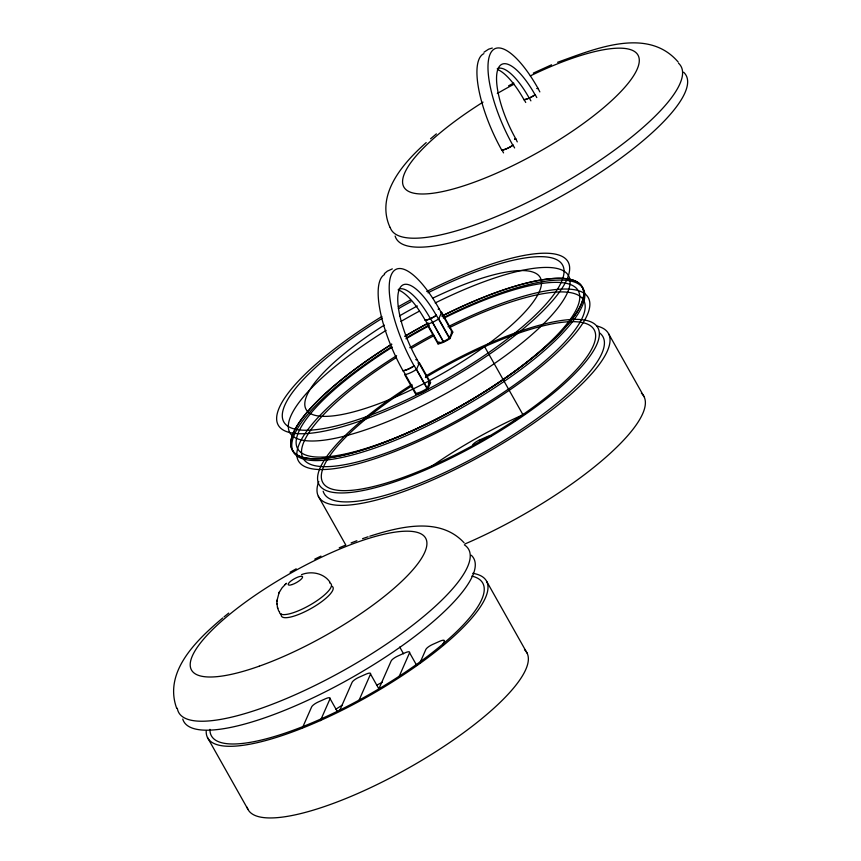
<?xml version="1.0" encoding="UTF-8"?>
<svg xmlns="http://www.w3.org/2000/svg" width="861" height="861" viewBox="0 0 861 861"><rect width="100%" height="100%" fill="white"/><g stroke="black" fill="none" stroke-linecap="round" stroke-linejoin="round"><path stroke-width="1.29" d="M276.941 601.226L276.984 604.088M276.984 600.601L279.104 592.626M276.919 601.635L277.005 600.203M414.227 365.699L414.13 365.925A10.666 2.831 -29.4 0 1 403.066 370.854L403.163 370.639A10.203 2.712 -29.4 0 0 414.227 365.699L427.024 388.408A10.203 2.712 -29.4 0 1 415.96 393.348L403.163 370.639M398.083 289.834A57.579 18.533 66 0 1 425.269 320.357L425.334 320.206A10.364 2.755 -29.4 0 0 436.398 315.277L449.302 338.179A10.364 2.755 -29.4 0 1 438.238 343.108L425.334 320.206M513.005 145.111L512.908 145.337A10.666 2.831 -29.4 0 1 501.845 150.266L501.941 150.051A10.203 2.712 -29.4 0 0 513.005 145.111L514.609 147.952M497.464 69.472A57.579 18.533 66 0 1 524.048 99.768L524.112 99.618A10.364 2.755 -29.4 0 0 535.176 94.688L536.79 97.551M427.024 388.408L429.693 382.338L416.993 359.414A57.579 18.533 66 0 1 399.407 289.048A57.579 18.533 66 0 1 436.333 315.427L436.398 315.277M449.302 338.179L452.036 331.959L439.196 308.905A74.638 24.022 66 0 0 391.335 274.724A74.638 24.022 66 0 0 414.13 365.925M517.278 141.882L515.771 138.815A57.579 18.533 66 0 1 498.196 68.46A57.579 18.533 66 0 1 535.111 94.828L535.176 94.688M539.847 91.901L537.985 88.317A74.638 24.022 66 0 0 490.124 54.135A74.638 24.022 66 0 0 512.908 145.337M419.404 362.825L430.575 382.639L427.713 389.161A10.945 2.906 -29.4 0 1 415.841 394.446L404.67 374.632A10.945 2.906 -29.4 0 0 416.541 369.337L419.404 362.825A10.945 2.906 -29.4 0 0 417.94 363.094M441.628 312.295L452.789 332.109L449.926 338.621A10.945 2.906 -29.4 0 1 438.055 343.916L426.895 324.102A10.945 2.906 -29.4 0 0 438.766 318.807L441.628 312.295A10.945 2.906 -29.4 0 0 440.531 312.478M438.055 343.916L439.013 341.742M302.502 727.674L311.639 706.903A6.393 1.7 -29.4 0 1 318.247 701.984L325.619 698.702A6.393 1.7 -29.4 0 1 330.086 698.68L337.264 711.423M320.41 720.668L330.086 698.68M339.697 710.529L352.106 682.31A6.393 1.7 -29.4 0 1 358.714 677.403L366.086 674.109A6.393 1.7 -29.4 0 1 370.542 674.088L379.034 689.155M359.22 699.853L370.542 674.088M378.732 689.187L391.142 660.979A6.393 1.7 -29.4 0 1 397.75 656.071L405.122 652.778A6.393 1.7 -29.4 0 1 409.578 652.756L416.767 665.51M398.794 677.284L409.578 652.756M419.942 662.916L425.872 649.42A6.393 1.7 -29.4 0 1 432.48 644.512L439.863 641.219A6.393 1.7 -29.4 0 1 444.319 641.197L442.694 644.878M279.341 592.142L282.128 587.751L286.476 583.274M278.91 593.046L279.534 591.744M384.318 273.69L387.385 271.118L392.325 268.88M426.206 142.592C403.292 162.858 375.202 194.543 389.958 227.261M285.109 584.522L286.035 583.672M430.543 138.804L436.387 133.875M222.741 617.972C197.373 639.422 163.127 671.386 176.688 708.291M224.032 616.885L228.703 613.097M483.947 52.252L488.553 49.217L492.309 48.033M290.071 572.231L296.216 568.82M508.571 85.82L513.716 83.043M314.76 559.133L320.938 556.12M533.293 73.11L551.589 64.801M472.571 445.094A6.393 1.7 -29.4 0 1 479.179 440.186L486.551 436.893A6.393 1.7 -29.4 0 1 491.018 436.15M339.234 547.8L345.207 545.304M557.562 62.293C593.896 49.368 647.461 26.034 678.177 62.046M351.094 542.936L356.874 540.73M362.546 538.674L368.088 536.78M301.533 574.642C311.338 570.725 323.865 573.135 329.989 582.197M369.789 536.209C399.526 526.814 439.756 516.363 464.079 542.774M529.278 97.993L530.893 100.855M524.112 99.618L525.727 102.481M608.716 333.95L644.039 396.652M501.941 150.051L503.545 152.881M484.625 346.692L522.971 414.765M438.766 318.807L449.926 338.621M430.489 318.592L443.393 341.494M432.416 322.38L443.587 342.194M479.179 440.186L480.19 441.973M416.541 369.337L427.713 389.161M486.702 581.455L527.072 653.101M318.333 496.28L345.81 545.045M399.73 647.052L403.518 653.768M207.49 737.533L247.86 809.189M278.749 611.127L277.672 608.038M276.951 603.69L277.522 607.457M277.425 607.08L277.769 608.415M441.973 316.019A166.345 44.18 -29.4 0 1 569.896 321.939A166.345 44.18 -29.4 0 1 327.503 457.998A166.345 44.18 -29.4 0 1 391.637 344.271M404.767 336.296A166.345 44.18 -29.4 0 1 428.046 323.219M443.953 318.161A161.018 42.759 -29.4 0 1 566.129 324.845A161.018 42.759 -29.4 0 1 332.088 456.265A161.018 42.759 -29.4 0 1 392.239 347.198M405.994 338.803A161.018 42.759 -29.4 0 1 428.972 325.888M449.334 327.718A161.018 42.759 -29.4 0 1 571.693 334.197A161.018 42.759 -29.4 0 1 338.007 465.758A161.018 42.759 -29.4 0 1 396.49 357.476M411.386 348.371A161.018 42.759 -29.4 0 1 434.364 335.446M448.032 326.76A166.345 44.18 -29.4 0 1 576.117 332.486A166.345 44.18 -29.4 0 1 334.068 468.675A166.345 44.18 -29.4 0 1 396.609 355.701M409.728 347.693A166.345 44.18 -29.4 0 1 432.943 334.595M443.146 317.731A166.345 44.18 -29.4 0 1 571.015 323.607A166.345 44.18 -29.4 0 1 328.945 459.731A166.345 44.18 -29.4 0 1 391.658 346.682M406.209 337.835A166.345 44.18 -29.4 0 1 429.198 324.941M432.556 298.272A134.359 35.678 -29.4 0 1 528.934 307.442A134.359 35.678 -29.4 0 1 334.186 415.755A134.359 35.678 -29.4 0 1 384.264 325.135M399.536 315.879A134.359 35.678 -29.4 0 1 417.337 305.989M451.573 332.324A10.945 2.906 -29.4 0 1 452.789 332.109M428.326 383.123A10.945 2.906 -29.4 0 1 430.575 382.639M435.214 302.964A159.952 42.48 -29.4 0 1 556.174 310.078A159.952 42.48 -29.4 0 1 322.961 440.305A159.952 42.48 -29.4 0 1 386.105 330.376M400.957 321.444A159.952 42.48 -29.4 0 1 419.21 311.241M442.134 315.955A166.281 44.159 -29.4 0 1 569.778 322.036A166.281 44.159 -29.4 0 1 327.46 457.966A166.281 44.159 -29.4 0 1 391.766 344.206M405.208 336.059A166.281 44.159 -29.4 0 1 428.197 323.166M426.712 291.513A166.345 44.18 -29.4 0 1 555.431 297.271A166.345 44.18 -29.4 0 1 311.617 433.126A166.345 44.18 -29.4 0 1 381.897 316.482M398.352 306.742A166.345 44.18 -29.4 0 1 410.428 300.026M427.96 292.805A159.952 42.48 -29.4 0 1 550.125 299.327A159.952 42.48 -29.4 0 1 316.116 429.65A159.952 42.48 -29.4 0 1 382.338 318.226M398.342 308.712A159.952 42.48 -29.4 0 1 410.912 301.694M451.196 332.098A10.364 2.755 -29.4 0 1 452.036 331.959M438.292 309.196A10.364 2.755 -29.4 0 1 439.132 309.056M398.88 289.102A55.448 17.844 66 0 1 430.446 318.699M436.333 315.427A10.666 2.831 -29.4 0 1 425.269 320.357M438.346 309.056A10.666 2.831 -29.4 0 1 439.196 308.905M416.057 359.769A10.203 2.712 -29.4 0 1 416.896 359.629M428.853 382.467A10.203 2.712 -29.4 0 1 429.693 382.338M416.132 359.564A10.666 2.831 -29.4 0 1 416.993 359.414M403.066 370.854A74.638 24.022 66 0 1 384.587 274.487M683.612 72.227A166.345 44.18 -29.4 0 1 564.612 194.371A166.345 44.18 -29.4 0 1 395.124 236.043M678.522 63.23A166.345 44.18 -29.4 0 1 560.156 185.072A166.345 44.18 -29.4 0 1 390.173 227.39M530.333 75.886A134.359 35.678 -29.4 0 1 626.55 85.25A134.359 35.678 -29.4 0 1 431.49 193.424A134.359 35.678 -29.4 0 1 483.032 102.125M497.303 93.494A134.359 35.678 -29.4 0 1 514.049 84.174M537.07 88.608A10.364 2.755 -29.4 0 1 537.921 88.468M497.26 68.686A55.448 17.844 66 0 1 529.224 98.111M535.111 94.828A10.666 2.831 -29.4 0 1 524.048 99.768M537.124 88.468A10.666 2.831 -29.4 0 1 537.985 88.317M514.846 139.17A10.203 2.712 -29.4 0 1 515.674 139.041M514.609 139.041A10.666 2.831 -29.4 0 1 515.771 138.815M501.845 150.266A74.638 24.022 66 0 1 483.893 53.63M471.247 555.227A166.345 44.18 -29.4 0 1 352.257 677.37A166.345 44.18 -29.4 0 1 182.758 719.053M464.359 544.841A166.345 44.18 -29.4 0 1 347.801 668.082A166.345 44.18 -29.4 0 1 177.323 708.259M332.174 586.373A29.543 7.846 -29.4 0 1 309.583 609.319A29.543 7.846 -29.4 0 1 281.31 614.033M329.645 582.919A29.543 7.846 -29.4 0 1 309.745 605.197A29.543 7.846 -29.4 0 1 279.481 611.482M641.348 393.122A166.345 44.18 -29.4 0 1 465.058 543.915M596.824 326.007A166.345 44.18 -29.4 0 1 483.43 454.597A166.345 44.18 -29.4 0 1 318.764 481.493M599.676 332.959A159.952 42.48 -29.4 0 1 487.864 450.142A159.952 42.48 -29.4 0 1 323.155 491.211M430.199 467.34A155.69 41.339 -29.4 0 1 525.393 413.7M425.388 377.559A155.69 41.339 -29.4 0 1 591.485 349.469A155.69 41.339 -29.4 0 1 366.399 488.112A155.69 41.339 -29.4 0 1 412.118 385.739M425.635 376.096A159.952 42.48 -29.4 0 1 594.833 348.457A159.952 42.48 -29.4 0 1 362.998 490.533A159.952 42.48 -29.4 0 1 411.978 384.458M513.985 421.309A6.393 1.7 -29.4 0 1 517.192 419.339M471.85 576.095A155.69 41.339 -29.4 0 1 375.654 690.77A155.69 41.339 -29.4 0 1 209.955 729.332M335.822 709.238A155.69 41.339 -29.4 0 1 342.398 705.062M376.817 685.152A155.69 41.339 -29.4 0 1 382.284 682.267M524.489 649.721A159.952 42.48 -29.4 0 1 410.073 767.162A159.952 42.48 -29.4 0 1 247.096 807.241M472.743 573.308A159.952 42.48 -29.4 0 1 379.27 689.962A159.952 42.48 -29.4 0 1 206.199 731.247M259.236 666.177A134.359 35.678 -29.4 0 0 426.399 539.933A134.359 35.678 -29.4 0 0 240.047 606.166A134.359 35.678 -29.4 0 0 259.236 666.177M292.363 584.49A8.212 2.185 -29.4 0 0 302.577 576.773A8.212 2.185 -29.4 0 0 291.19 580.82A8.212 2.185 -29.4 0 0 292.363 584.49"/></g></svg>
